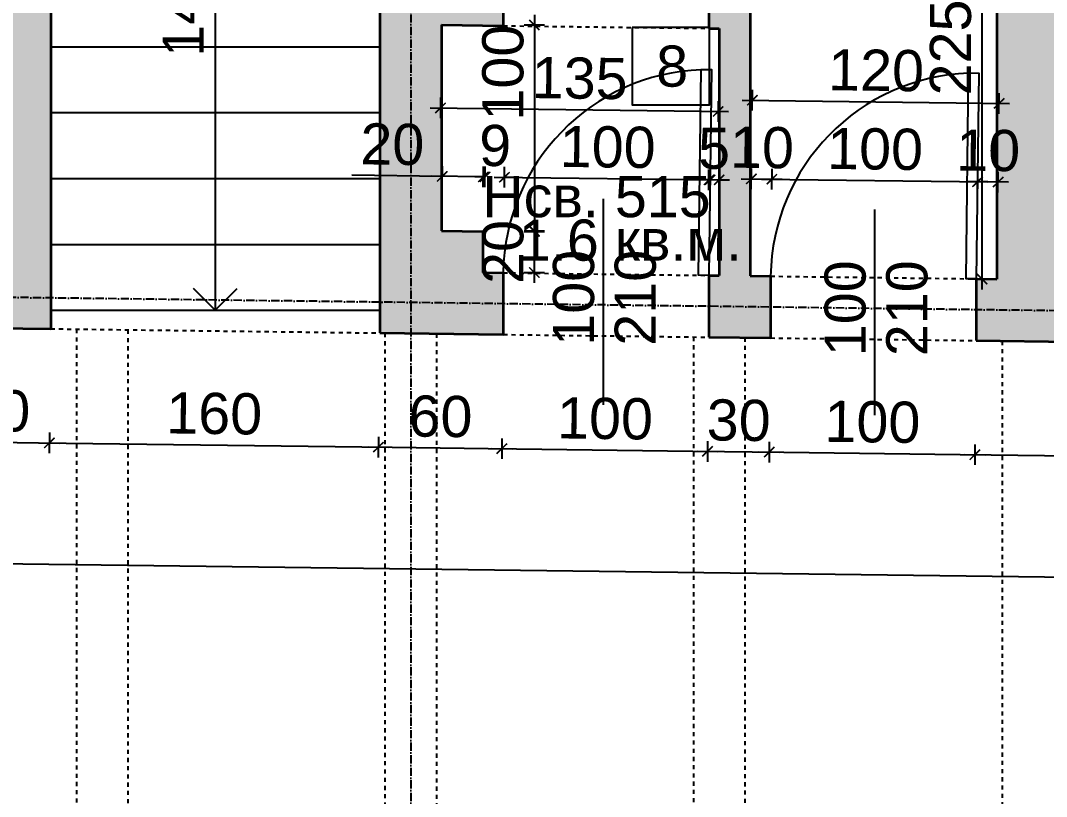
# Model space of a CAD drawing. Header units: inches. Extents: x -72385 to 39588, y -6525 to 66685.
# Drawn here: x -46144.5 to -45645.7, y 2189 to 2565.9 of the extents above; entities that cross this region are included whole.
import ezdxf

# ---------------------------------------------------------------- set-up
doc = ezdxf.new("R2010")
doc.units = ezdxf.units.IN
doc.header["$MEASUREMENT"] = 0
doc.linetypes.add('DashDot', pattern=[0.6, 0.4, -0.1, 0, -0.1])
doc.linetypes.add('Hidden', pattern=[0.4, 0.2, -0.2])
for name, color, linetype, lineweight in [('Врати', 251, 'Continuous', 25), ('Изгледни линии', 253, 'Continuous', 25), ('Надписи Hсв', 252, 'Continuous', 25), ('Надписи врати', 252, 'Continuous', 25), ('Надписи коти вътрешни', 252, 'Continuous', 25), ('Надписи нива', 252, 'Continuous', 25), ('Надписи номера на пом.', 252, 'Continuous', 25), ('Надписи площ', 252, 'Continuous', 25), ('Оси', 252, 'DashDot', 25), ('Пунктир', 253, 'Hidden', 25), ('Разрезни линии', 7, 'Continuous', 35), ('Щрих стени', 254, 'Continuous', 25)]:
    doc.layers.add(name, color=color, linetype=linetype, lineweight=lineweight)
doc.styles.add('Arial Regular', font='arial.ttf')
doc.styles.get("Standard").update_dxf_attribs({"font": 'arial.ttf'})
doc.dimstyles.new('Annotative', dxfattribs={"dimscale": 0, "dimtxt": 20, "dimasz": 5, "dimexe": 5, "dimexo": 5, "dimgap": 5, "dimtad": 1, "dimdec": 0, "dimzin": 0, "dimdsep": 46, "dimtxsty": 'Standard', "dimblk": 'ARCHTICK', "dimcen": 5, "dimdle": 5, "dimadec": 0, "dimazin": 0, "dimtfac": 1, "dimtdec": 0, "dimtofl": 0, "dimtmove": 0, "dimatfit": 3, "dimldrblk": 'ARCHTICK', "dimfxl": 5, "dimfxlon": 1, "dimtolj": 1, "dimtzin": 0, "dimarcsym": 1})

# ---------------------------------------------------------------- blocks, each defined once
blk = doc.blocks.new('_ArchTick')
at = {"color": 0, "linetype": 'ByBlock', "const_width": 0.15}
blk.add_lwpolyline([(-0.5, -0.5), (0.5, 0.5)], dxfattribs=at)
blk = doc.blocks.new('*D1788')
at = {"layer": 'Defpoints', "color": 0, "ltscale": 50, "transparency": 16777216}
for p in [(-45919.5, 2489.95), (-45939.84, 2463.75), (-45919.84, 2463.5)]:
    blk.add_point(p, dxfattribs=at)
at = {"layer": 'Надписи коти вътрешни', "color": 0, "lineweight": -2, "ltscale": 50, "transparency": 16777216}
for p, q in [((-45939.56, 2485.21), (-45939.44, 2495.21)), ((-45919.56, 2484.95), (-45919.44, 2494.95)), ((-45939.5, 2490.21), (-45983.42, 2490.77)), ((-45919.5, 2489.95), (-45944.5, 2490.27))]:
    blk.add_line(p, q, dxfattribs=at)
at = {"layer": 'Надписи коти вътрешни', "color": 0, "lineweight": -2, "ltscale": 50, "transparency": 16777216, "xscale": 5, "yscale": 5, "zscale": 5}
for p, rotation in [((-45939.5, 2490.21), 179.2706286525567), ((-45919.5, 2489.95), 359.2706286525566)]:
    blk.add_blockref('_ArchTick', p, dxfattribs=dict(at, rotation=rotation))
at = {"layer": 'Надписи коти вътрешни', "color": 0, "ltscale": 50, "transparency": 16777216, "insert": (-45963.77, 2505.73), "char_height": 20, "attachment_point": 5, "rotation": 359.2706}
blk.add_mtext('\\A1;20', dxfattribs=at)
blk = doc.blocks.new('*D1789')
at = {"layer": 'Defpoints', "color": 0, "ltscale": 50, "transparency": 16777216}
for p in [(-45909.25, 2489.82), (-45919.28, 2443.49), (-45909.84, 2443.37)]:
    blk.add_point(p, dxfattribs=at)
at = {"layer": 'Надписи коти вътрешни', "color": 0, "lineweight": -2, "ltscale": 50, "transparency": 16777216}
for p, q in [((-45918.76, 2484.94), (-45918.63, 2494.94)), ((-45909.31, 2484.82), (-45909.18, 2494.82)), ((-45918.69, 2489.94), (-45923.69, 2490.01)), ((-45909.25, 2489.82), (-45904.25, 2489.76))]:
    blk.add_line(p, q, dxfattribs=at)
at = {"layer": 'Надписи коти вътрешни', "color": 0, "lineweight": -2, "ltscale": 50, "transparency": 16777216, "xscale": 5, "yscale": 5, "zscale": 5}
for p, rotation in [((-45918.69, 2489.94), 359.2706286525503), ((-45909.25, 2489.82), 179.2706286525504)]:
    blk.add_blockref('_ArchTick', p, dxfattribs=dict(at, rotation=rotation))
at = {"layer": 'Надписи коти вътрешни', "color": 0, "ltscale": 50, "transparency": 16777216, "insert": (-45913.78, 2505.09), "char_height": 20, "attachment_point": 5, "rotation": 359.2706}
blk.add_mtext('\\A1;9', dxfattribs=at)
blk = doc.blocks.new('*D1790')
at = {"layer": 'Defpoints', "color": 0, "ltscale": 50, "transparency": 16777216}
for p in [(-45809.25, 2488.55), (-45909.83, 2443.37), (-45809.84, 2442.1)]:
    blk.add_point(p, dxfattribs=at)
at = {"layer": 'Надписи коти вътрешни', "color": 0, "lineweight": -2, "ltscale": 50, "transparency": 16777216}
for p, q in [((-45909.3, 2484.82), (-45909.17, 2494.82)), ((-45914.24, 2489.89), (-45804.25, 2488.49)), ((-45809.31, 2483.55), (-45809.18, 2493.55))]:
    blk.add_line(p, q, dxfattribs=at)
at = {"layer": 'Надписи коти вътрешни', "color": 0, "lineweight": -2, "ltscale": 50, "transparency": 16777216, "xscale": 5, "yscale": 5, "zscale": 5}
for p, rotation in [((-45909.24, 2489.82), 179.2706286524798), ((-45809.25, 2488.55), 359.2706286524798)]:
    blk.add_blockref('_ArchTick', p, dxfattribs=dict(at, rotation=rotation))
at = {"layer": 'Надписи коти вътрешни', "color": 0, "ltscale": 50, "transparency": 16777216, "insert": (-45859.05, 2504.4), "char_height": 20, "attachment_point": 5, "rotation": 359.2706}
blk.add_mtext('\\A1;100', dxfattribs=at)
blk = doc.blocks.new('*D1791')
at = {"layer": 'Defpoints', "color": 0, "ltscale": 50, "transparency": 16777216}
for p in [(-45809.84, 2488.52), (-45809.84, 2442.03), (-45804.84, 2442.03)]:
    blk.add_point(p, dxfattribs=at)
at = {"layer": 'Надписи коти вътрешни', "color": 0, "lineweight": -2, "ltscale": 50, "transparency": 16777216}
for p, q in [((-45809.84, 2483.52), (-45809.84, 2493.52)), ((-45804.84, 2483.52), (-45804.84, 2493.52)), ((-45809.84, 2488.52), (-45814.84, 2488.52)), ((-45804.84, 2488.52), (-45799.84, 2488.52))]:
    blk.add_line(p, q, dxfattribs=at)
at = {"layer": 'Надписи коти вътрешни', "color": 0, "lineweight": -2, "ltscale": 50, "transparency": 16777216, "xscale": 5, "yscale": 5, "zscale": 5}
blk.add_blockref('_ArchTick', (-45809.84, 2488.52), dxfattribs=at)
at = {"layer": 'Надписи коти вътрешни', "color": 0, "lineweight": -2, "ltscale": 50, "transparency": 16777216, "xscale": 5, "yscale": 5, "zscale": 5, "rotation": 180}
blk.add_blockref('_ArchTick', (-45804.84, 2488.52), dxfattribs=at)
at = {"layer": 'Надписи коти вътрешни', "color": 0, "ltscale": 50, "transparency": 16777216, "insert": (-45807.34, 2503.7), "char_height": 20, "attachment_point": 5}
blk.add_mtext('\\A1;5', dxfattribs=at)
blk = doc.blocks.new('*D1792')
at = {"layer": 'Defpoints', "color": 0, "ltscale": 50, "transparency": 16777216}
for p in [(-45939.84, 2563.76), (-45939.84, 2463.75), (-45894.72, 2463.75)]:
    blk.add_point(p, dxfattribs=at)
at = {"layer": 'Надписи коти вътрешни', "color": 0, "lineweight": -2, "ltscale": 50, "transparency": 16777216}
for p, q in [((-45894.72, 2568.76), (-45894.72, 2458.75)), ((-45899.72, 2563.76), (-45889.72, 2563.76)), ((-45899.72, 2463.75), (-45889.72, 2463.75))]:
    blk.add_line(p, q, dxfattribs=at)
at = {"layer": 'Надписи коти вътрешни', "color": 0, "lineweight": -2, "ltscale": 50, "transparency": 16777216, "xscale": 5, "yscale": 5, "zscale": 5}
for p, rotation in [((-45894.72, 2563.76), 90), ((-45894.72, 2463.75), 270)]:
    blk.add_blockref('_ArchTick', p, dxfattribs=dict(at, rotation=rotation))
at = {"layer": 'Надписи коти вътрешни', "color": 0, "ltscale": 50, "transparency": 16777216, "insert": (-45909.93, 2540.62), "char_height": 20, "attachment_point": 5, "rotation": 90}
blk.add_mtext('\\A1;100', dxfattribs=at)
blk = doc.blocks.new('*D1793')
at = {"layer": 'Defpoints', "color": 0, "ltscale": 50, "transparency": 16777216}
for p in [(-45919.84, 2463.5), (-45894.72, 2463.5), (-45919.84, 2443.5)]:
    blk.add_point(p, dxfattribs=at)
at = {"layer": 'Надписи коти вътрешни', "color": 0, "lineweight": -2, "ltscale": 50, "transparency": 16777216}
for p, q in [((-45894.72, 2438.5), (-45894.72, 2468.5)), ((-45899.72, 2463.5), (-45889.72, 2463.5)), ((-45899.72, 2443.5), (-45889.72, 2443.5))]:
    blk.add_line(p, q, dxfattribs=at)
at = {"layer": 'Надписи коти вътрешни', "color": 0, "lineweight": -2, "ltscale": 50, "transparency": 16777216, "xscale": 5, "yscale": 5, "zscale": 5}
for p, rotation in [((-45894.72, 2463.5), 90), ((-45894.72, 2443.5), 270)]:
    blk.add_blockref('_ArchTick', p, dxfattribs=dict(at, rotation=rotation))
at = {"layer": 'Надписи коти вътрешни', "color": 0, "ltscale": 50, "transparency": 16777216, "insert": (-45909.93, 2453.5), "char_height": 20, "attachment_point": 5, "rotation": 90}
blk.add_mtext('\\A1;20', dxfattribs=at)
blk = doc.blocks.new('*D1794')
at = {"layer": 'Defpoints', "color": 0, "ltscale": 50, "transparency": 16777216}
for p in [(-45779.24, 2488.86), (-45789.84, 2441.84), (-45779.84, 2441.71)]:
    blk.add_point(p, dxfattribs=at)
at = {"layer": 'Надписи коти вътрешни', "color": 0, "lineweight": -2, "ltscale": 50, "transparency": 16777216}
for p, q in [((-45789.3, 2483.99), (-45789.17, 2493.98)), ((-45779.3, 2483.86), (-45779.17, 2493.86)), ((-45794.24, 2489.05), (-45774.24, 2488.79))]:
    blk.add_line(p, q, dxfattribs=at)
at = {"layer": 'Надписи коти вътрешни', "color": 0, "lineweight": -2, "ltscale": 50, "transparency": 16777216, "xscale": 5, "yscale": 5, "zscale": 5}
for p, rotation in [((-45789.24, 2488.99), 179.2706286525463), ((-45779.24, 2488.86), 359.2706286525462)]:
    blk.add_blockref('_ArchTick', p, dxfattribs=dict(at, rotation=rotation))
at = {"layer": 'Надписи коти вътрешни', "color": 0, "ltscale": 50, "transparency": 16777216, "insert": (-45784.04, 2504.13), "char_height": 20, "attachment_point": 5, "rotation": 359.2706}
blk.add_mtext('\\A1;10', dxfattribs=at)
blk = doc.blocks.new('*D1795')
at = {"layer": 'Defpoints', "color": 0, "ltscale": 50, "transparency": 16777216}
for p in [(-45679.24, 2487.58), (-45779.84, 2441.71), (-45679.84, 2440.44)]:
    blk.add_point(p, dxfattribs=at)
at = {"layer": 'Надписи коти вътрешни', "color": 0, "lineweight": -2, "ltscale": 50, "transparency": 16777216}
for p, q in [((-45779.3, 2483.86), (-45779.17, 2493.86)), ((-45679.3, 2482.59), (-45679.17, 2492.58)), ((-45784.24, 2488.92), (-45674.24, 2487.52))]:
    blk.add_line(p, q, dxfattribs=at)
at = {"layer": 'Надписи коти вътрешни', "color": 0, "lineweight": -2, "ltscale": 50, "transparency": 16777216, "xscale": 5, "yscale": 5, "zscale": 5}
for p, rotation in [((-45779.24, 2488.86), 179.2706286525442), ((-45679.24, 2487.58), 359.2706286525442)]:
    blk.add_blockref('_ArchTick', p, dxfattribs=dict(at, rotation=rotation))
at = {"layer": 'Надписи коти вътрешни', "color": 0, "ltscale": 50, "transparency": 16777216, "insert": (-45729.04, 2503.43), "char_height": 20, "attachment_point": 5, "rotation": 359.2706}
blk.add_mtext('\\A1;100', dxfattribs=at)
blk = doc.blocks.new('*D1796')
at = {"layer": 'Defpoints', "color": 0, "ltscale": 50, "transparency": 16777216}
for p in [(-45679.24, 2487.58), (-45679.84, 2440.44), (-45669.84, 2440.31)]:
    blk.add_point(p, dxfattribs=at)
at = {"layer": 'Надписи коти вътрешни', "color": 0, "lineweight": -2, "ltscale": 50, "transparency": 16777216}
for p, q in [((-45679.3, 2482.59), (-45679.17, 2492.58)), ((-45669.3, 2482.46), (-45669.17, 2492.46)), ((-45664.24, 2487.39), (-45684.24, 2487.65))]:
    blk.add_line(p, q, dxfattribs=at)
at = {"layer": 'Надписи коти вътрешни', "color": 0, "lineweight": -2, "ltscale": 50, "transparency": 16777216, "xscale": 5, "yscale": 5, "zscale": 5}
for p, rotation in [((-45679.24, 2487.58), 179.2706286522962), ((-45669.24, 2487.46), 359.2706286522962)]:
    blk.add_blockref('_ArchTick', p, dxfattribs=dict(at, rotation=rotation))
at = {"layer": 'Надписи коти вътрешни', "color": 0, "ltscale": 50, "transparency": 16777216, "insert": (-45674.04, 2502.73), "char_height": 20, "attachment_point": 5, "rotation": 359.2706}
blk.add_mtext('\\A1;10', dxfattribs=at)
blk = doc.blocks.new('*D1797')
at = {"layer": 'Defpoints', "color": 0, "ltscale": 50, "transparency": 16777216}
for p in [(-45939.84, 2563.76), (-45804.84, 2562.04), (-45805.35, 2521.75)]:
    blk.add_point(p, dxfattribs=at)
at = {"layer": 'Надписи коти вътрешни', "color": 0, "lineweight": -2, "ltscale": 50, "transparency": 16777216}
for p, q in [((-45940.29, 2528.46), (-45940.41, 2518.46)), ((-45805.29, 2526.75), (-45805.41, 2516.75)), ((-45945.35, 2523.53), (-45800.35, 2521.68))]:
    blk.add_line(p, q, dxfattribs=at)
at = {"layer": 'Надписи коти вътрешни', "color": 0, "lineweight": -2, "ltscale": 50, "transparency": 16777216, "xscale": 5, "yscale": 5, "zscale": 5}
for p, rotation in [((-45940.35, 2523.46), 179.2706286525447), ((-45805.35, 2521.75), 359.2706286525447)]:
    blk.add_blockref('_ArchTick', p, dxfattribs=dict(at, rotation=rotation))
at = {"layer": 'Надписи коти вътрешни', "color": 0, "ltscale": 50, "transparency": 16777216, "insert": (-45872.66, 2537.82), "char_height": 20, "attachment_point": 5, "rotation": 359.2706}
blk.add_mtext('\\A1;135', dxfattribs=at)
blk = doc.blocks.new('*D1799')
at = {"layer": 'Defpoints', "color": 0, "ltscale": 50, "transparency": 16777216}
for p in [(-45668.75, 2525.67), (-45789.84, 2441.84), (-45669.84, 2440.31)]:
    blk.add_point(p, dxfattribs=at)
at = {"layer": 'Надписи коти вътрешни', "color": 0, "lineweight": -2, "ltscale": 50, "transparency": 16777216}
for p, q in [((-45788.81, 2522.2), (-45788.69, 2532.2)), ((-45668.81, 2520.67), (-45668.69, 2530.67)), ((-45793.75, 2527.26), (-45663.75, 2525.61))]:
    blk.add_line(p, q, dxfattribs=at)
at = {"layer": 'Надписи коти вътрешни', "color": 0, "lineweight": -2, "ltscale": 50, "transparency": 16777216, "xscale": 5, "yscale": 5, "zscale": 5}
for p, rotation in [((-45788.75, 2527.2), 179.2706286525463), ((-45668.75, 2525.67), 359.2706286525462)]:
    blk.add_blockref('_ArchTick', p, dxfattribs=dict(at, rotation=rotation))
at = {"layer": 'Надписи коти вътрешни', "color": 0, "ltscale": 50, "transparency": 16777216, "insert": (-45728.56, 2541.65), "char_height": 20, "attachment_point": 5, "rotation": 359.2706}
blk.add_mtext('\\A1;120', dxfattribs=at)
blk = doc.blocks.new('*D1800')
at = {"layer": 'Defpoints', "color": 0, "ltscale": 50, "transparency": 16777216}
for p in [(-45677.06, 2665.33), (-45669.84, 2665.33), (-45669.84, 2440.31)]:
    blk.add_point(p, dxfattribs=at)
at = {"layer": 'Надписи коти вътрешни', "color": 0, "lineweight": -2, "ltscale": 50, "transparency": 16777216}
for p, q in [((-45677.06, 2435.31), (-45677.06, 2670.33)), ((-45674.84, 2665.33), (-45682.06, 2665.33)), ((-45674.84, 2440.31), (-45682.06, 2440.31))]:
    blk.add_line(p, q, dxfattribs=at)
at = {"layer": 'Надписи коти вътрешни', "color": 0, "lineweight": -2, "ltscale": 50, "transparency": 16777216, "xscale": 5, "yscale": 5, "zscale": 5}
for p, rotation in [((-45677.06, 2665.33), 90), ((-45677.06, 2440.31), 270)]:
    blk.add_blockref('_ArchTick', p, dxfattribs=dict(at, rotation=rotation))
at = {"layer": 'Надписи коти вътрешни', "color": 0, "ltscale": 50, "transparency": 16777216, "insert": (-45692.27, 2552.82), "char_height": 20, "attachment_point": 5, "rotation": 90}
blk.add_mtext('\\A1;225', dxfattribs=at)
blk = doc.blocks.new('*D1762')
at = {"layer": 'Defpoints', "color": 0, "ltscale": 50, "transparency": 16777216}
for p in [(-46179.84, 2416.8), (-46129.84, 2416.17), (-46130.54, 2360.74)]:
    blk.add_point(p, dxfattribs=at)
at = {"layer": 'Надписи коти вътрешни', "color": 0, "lineweight": -2, "ltscale": 50, "transparency": 16777216}
for p, q in [((-46180.48, 2366.37), (-46180.61, 2356.37)), ((-46130.48, 2365.74), (-46130.61, 2355.74)), ((-46185.54, 2361.44), (-46125.54, 2360.67))]:
    blk.add_line(p, q, dxfattribs=at)
at = {"layer": 'Надписи коти вътрешни', "color": 0, "lineweight": -2, "ltscale": 50, "transparency": 16777216, "xscale": 5, "yscale": 5, "zscale": 5}
for p, rotation in [((-46180.54, 2361.37), 179.2706286525462), ((-46130.54, 2360.74), 359.2706286525461)]:
    blk.add_blockref('_ArchTick', p, dxfattribs=dict(at, rotation=rotation))
at = {"layer": 'Надписи коти вътрешни', "color": 0, "ltscale": 50, "transparency": 16777216, "insert": (-46155.35, 2376.26), "char_height": 20, "attachment_point": 5, "rotation": 359.2706}
blk.add_mtext('\\A1;50', dxfattribs=at)
blk = doc.blocks.new('*D1763')
at = {"layer": 'Defpoints', "color": 0, "ltscale": 50, "transparency": 16777216}
for p in [(-46129.84, 2416.17), (-45969.84, 2414.13), (-45970.54, 2358.7)]:
    blk.add_point(p, dxfattribs=at)
at = {"layer": 'Надписи коти вътрешни', "color": 0, "lineweight": -2, "ltscale": 50, "transparency": 16777216}
for p, q in [((-46130.48, 2365.74), (-46130.61, 2355.74)), ((-46135.54, 2360.8), (-45965.54, 2358.64)), ((-45970.48, 2363.7), (-45970.61, 2353.7))]:
    blk.add_line(p, q, dxfattribs=at)
at = {"layer": 'Надписи коти вътрешни', "color": 0, "lineweight": -2, "ltscale": 50, "transparency": 16777216, "xscale": 5, "yscale": 5, "zscale": 5}
for p, rotation in [((-46130.54, 2360.74), 179.2706286525475), ((-45970.54, 2358.7), 359.2706286525475)]:
    blk.add_blockref('_ArchTick', p, dxfattribs=dict(at, rotation=rotation))
at = {"layer": 'Надписи коти вътрешни', "color": 0, "ltscale": 50, "transparency": 16777216, "insert": (-46050.35, 2374.93), "char_height": 20, "attachment_point": 5, "rotation": 359.2706}
blk.add_mtext('\\A1;160', dxfattribs=at)
blk = doc.blocks.new('*D1764')
at = {"layer": 'Defpoints', "color": 0, "ltscale": 50, "transparency": 16777216}
for p in [(-45969.84, 2414.13), (-45909.84, 2413.37), (-45910.54, 2357.94)]:
    blk.add_point(p, dxfattribs=at)
at = {"layer": 'Надписи коти вътрешни', "color": 0, "lineweight": -2, "ltscale": 50, "transparency": 16777216}
for p, q in [((-45970.48, 2363.7), (-45970.61, 2353.7)), ((-45910.48, 2362.93), (-45910.61, 2352.94)), ((-45975.54, 2358.76), (-45905.54, 2357.87))]:
    blk.add_line(p, q, dxfattribs=at)
at = {"layer": 'Надписи коти вътрешни', "color": 0, "lineweight": -2, "ltscale": 50, "transparency": 16777216, "xscale": 5, "yscale": 5, "zscale": 5}
for p, rotation in [((-45970.54, 2358.7), 179.2706286525463), ((-45910.54, 2357.94), 359.2706286525462)]:
    blk.add_blockref('_ArchTick', p, dxfattribs=dict(at, rotation=rotation))
at = {"layer": 'Надписи коти вътрешни', "color": 0, "ltscale": 50, "transparency": 16777216, "insert": (-45940.35, 2373.53), "char_height": 20, "attachment_point": 5, "rotation": 359.2706}
blk.add_mtext('\\A1;60', dxfattribs=at)
blk = doc.blocks.new('*D1765')
at = {"layer": 'Defpoints', "color": 0, "ltscale": 50, "transparency": 16777216}
for p in [(-45909.84, 2413.37), (-45809.84, 2412.09), (-45810.54, 2356.66)]:
    blk.add_point(p, dxfattribs=at)
at = {"layer": 'Надписи коти вътрешни', "color": 0, "lineweight": -2, "ltscale": 50, "transparency": 16777216}
for p, q in [((-45910.48, 2362.93), (-45910.61, 2352.94)), ((-45810.48, 2361.66), (-45810.61, 2351.66)), ((-45915.54, 2358), (-45805.54, 2356.6))]:
    blk.add_line(p, q, dxfattribs=at)
at = {"layer": 'Надписи коти вътрешни', "color": 0, "lineweight": -2, "ltscale": 50, "transparency": 16777216, "xscale": 5, "yscale": 5, "zscale": 5}
for p, rotation in [((-45910.54, 2357.94), 179.2706286525463), ((-45810.54, 2356.66), 359.2706286525462)]:
    blk.add_blockref('_ArchTick', p, dxfattribs=dict(at, rotation=rotation))
at = {"layer": 'Надписи коти вътрешни', "color": 0, "ltscale": 50, "transparency": 16777216, "insert": (-45860.35, 2372.51), "char_height": 20, "attachment_point": 5, "rotation": 359.2706}
blk.add_mtext('\\A1;100', dxfattribs=at)
blk = doc.blocks.new('*D1766')
at = {"layer": 'Defpoints', "color": 0, "ltscale": 50, "transparency": 16777216}
for p in [(-45809.84, 2412.09), (-45779.84, 2411.71), (-45780.54, 2356.24)]:
    blk.add_point(p, dxfattribs=at)
at = {"layer": 'Надписи коти вътрешни', "color": 0, "lineweight": -2, "ltscale": 50, "transparency": 16777216}
for p, q in [((-45810.48, 2361.62), (-45810.61, 2351.62)), ((-45780.48, 2361.24), (-45780.61, 2351.24)), ((-45815.54, 2356.68), (-45775.54, 2356.17))]:
    blk.add_line(p, q, dxfattribs=at)
at = {"layer": 'Надписи коти вътрешни', "color": 0, "lineweight": -2, "ltscale": 50, "transparency": 16777216, "xscale": 5, "yscale": 5, "zscale": 5}
for p, rotation in [((-45810.54, 2356.62), 179.2706286525532), ((-45780.54, 2356.24), 359.2706286525532)]:
    blk.add_blockref('_ArchTick', p, dxfattribs=dict(at, rotation=rotation))
at = {"layer": 'Надписи коти вътрешни', "color": 0, "ltscale": 50, "transparency": 16777216, "insert": (-45795.35, 2371.64), "char_height": 20, "attachment_point": 5, "rotation": 359.2706}
blk.add_mtext('\\A1;30', dxfattribs=at)
blk = doc.blocks.new('*D1860')
at = {"layer": 'Defpoints', "color": 0, "ltscale": 50, "transparency": 16777216}
for p in [(-45779.84, 2411.71), (-45679.84, 2410.44), (-45680.54, 2355.01)]:
    blk.add_point(p, dxfattribs=at)
at = {"layer": 'Надписи коти вътрешни', "color": 0, "lineweight": -2, "ltscale": 50, "transparency": 16777216}
for p, q in [((-45780.48, 2361.28), (-45780.61, 2351.28)), ((-45680.48, 2360.01), (-45680.61, 2350.01)), ((-45785.54, 2356.34), (-45675.54, 2354.94))]:
    blk.add_line(p, q, dxfattribs=at)
at = {"layer": 'Надписи коти вътрешни', "color": 0, "lineweight": -2, "ltscale": 50, "transparency": 16777216, "xscale": 5, "yscale": 5, "zscale": 5}
for p, rotation in [((-45780.54, 2356.28), 179.2706286525483), ((-45680.54, 2355.01), 359.2706286525483)]:
    blk.add_blockref('_ArchTick', p, dxfattribs=dict(at, rotation=rotation))
at = {"layer": 'Надписи коти вътрешни', "color": 0, "ltscale": 50, "transparency": 16777216, "insert": (-45730.35, 2370.85), "char_height": 20, "attachment_point": 5, "rotation": 359.2706}
blk.add_mtext('\\A1;100', dxfattribs=at)
blk = doc.blocks.new('*D1861')
at = {"layer": 'Defpoints', "color": 0, "ltscale": 50, "transparency": 16777216}
for p in [(-45679.84, 2410.44), (-45549.84, 2408.78), (-45550.54, 2353.35)]:
    blk.add_point(p, dxfattribs=at)
at = {"layer": 'Надписи коти вътрешни', "color": 0, "lineweight": -2, "ltscale": 50, "transparency": 16777216}
for p, q in [((-45680.48, 2360.01), (-45680.61, 2350.01)), ((-45685.54, 2355.07), (-45545.54, 2353.29)), ((-45550.48, 2358.35), (-45550.61, 2348.35))]:
    blk.add_line(p, q, dxfattribs=at)
at = {"layer": 'Надписи коти вътрешни', "color": 0, "lineweight": -2, "ltscale": 50, "transparency": 16777216, "xscale": 5, "yscale": 5, "zscale": 5}
for p, rotation in [((-45680.54, 2355.01), 179.270628652543), ((-45550.54, 2353.35), 359.2706286525431)]:
    blk.add_blockref('_ArchTick', p, dxfattribs=dict(at, rotation=rotation))
at = {"layer": 'Надписи коти вътрешни', "color": 0, "ltscale": 50, "transparency": 16777216, "insert": (-45615.35, 2369.4), "char_height": 20, "attachment_point": 5, "rotation": 359.2706}
blk.add_mtext('\\A1;130', dxfattribs=at)
blk = doc.blocks.new('*D1856')
at = {"layer": 'Defpoints', "color": 0, "ltscale": 50, "transparency": 16777216}
for p in [(-45368.92, 2292.08), (-47139.84, 2242.74), (-45369.84, 2220.2)]:
    blk.add_point(p, dxfattribs=at)
at = {"layer": 'Надписи коти вътрешни', "color": 0, "lineweight": -2, "ltscale": 50, "transparency": 16777216}
for p, q in [((-47138.99, 2309.61), (-47138.86, 2319.61)), ((-47143.92, 2314.67), (-45363.92, 2292.01)), ((-45368.99, 2287.08), (-45368.86, 2297.08))]:
    blk.add_line(p, q, dxfattribs=at)
at = {"layer": 'Надписи коти вътрешни', "color": 0, "lineweight": -2, "ltscale": 50, "transparency": 16777216, "xscale": 5, "yscale": 5, "zscale": 5}
for p, rotation in [((-47138.92, 2314.61), 179.2706286525473), ((-45368.92, 2292.08), 359.2706286525473)]:
    blk.add_blockref('_ArchTick', p, dxfattribs=dict(at, rotation=rotation))
at = {"layer": 'Надписи коти вътрешни', "color": 0, "ltscale": 50, "transparency": 16777216, "insert": (-46253.73, 2318.55), "char_height": 20, "attachment_point": 5, "rotation": 359.2706}
blk.add_mtext('\\A1;1770', dxfattribs=at)

msp = doc.modelspace()

# ---------------------------------------------------------------- hatches: boundary and pattern name
at = {"layer": 'Щрих стени', "ltscale": 10}
h = msp.add_hatch(color=256, dxfattribs=at)
h.dxf.hatch_style = 1
h.paths.add_polyline_path([(-47202.34, 2224.8), (-47139.84, 2224.01), (-47139.84, 2429.03), (-47039.84, 2427.75), (-47039.84, 2457.75), (-47139.84, 2459.03), (-47139.84, 3016.57), (-47137.34, 3016.54), (-47137.34, 3061.54), (-47202.34, 3062.37)])
h.paths.add_polyline_path([(-46749.84, 2424.06), (-46749.84, 2454.06), (-46839.84, 2455.21), (-46839.84, 3022.75), (-46837.34, 3022.72), (-46837.34, 3057.73), (-46872.34, 3058.17), (-46872.34, 3023.17), (-46869.84, 3023.14), (-46869.84, 2455.59), (-46939.84, 2456.48), (-46939.84, 2426.48)])
h.paths.add_polyline_path([(-46539.84, 2421.39), (-46539.84, 3006.43), (-46537.34, 3006.4), (-46537.34, 3073.91), (-46572.34, 3074.35), (-46572.34, 3006.85), (-46569.84, 3006.82), (-46569.84, 2471.77), (-46589.84, 2472.03), (-46589.84, 2452.03), (-46649.84, 2452.79), (-46649.84, 2422.79)])
h.paths.add_polyline_path([(-46349.84, 2448.97), (-46349.84, 2814), (-46159.84, 2811.58), (-46159.84, 2446.55), (-46179.84, 2446.81), (-46179.84, 2416.8), (-46129.84, 2416.17), (-46129.84, 2841.2), (-46379.84, 2844.38), (-46379.84, 2419.35), (-46339.84, 2418.84), (-46339.84, 2448.84)])
h.paths.add_polyline_path([(-46379.84, 3004.4), (-46349.84, 3004.02), (-46349.84, 3071.52), (-46379.84, 3071.9)])
h.paths.add_polyline_path([(-46129.84, 3068.72), (-46159.84, 3069.1), (-46159.84, 3001.6), (-46129.84, 3001.21)])
h.paths.add_polyline_path([(-45937.34, 3066.27), (-45972.34, 3066.72), (-45972.34, 2999.21), (-45969.84, 2999.18), (-45969.84, 2414.13), (-45909.84, 2413.37), (-45909.84, 2443.37), (-45919.84, 2443.5), (-45919.84, 2463.5), (-45939.84, 2463.75), (-45939.84, 2563.76), (-45909.84, 2563.38), (-45909.84, 2578.38), (-45939.84, 2578.76), (-45939.84, 2668.77), (-45804.84, 2667.05), (-45804.84, 2577.04), (-45809.84, 2577.11), (-45809.84, 2562.11), (-45804.84, 2562.04), (-45804.84, 2442.03), (-45809.84, 2442.1), (-45809.84, 2412.09), (-45779.84, 2411.71), (-45779.84, 2441.71), (-45789.84, 2441.84), (-45789.84, 2666.86), (-45779.84, 2666.73), (-45779.84, 2681.73), (-45939.84, 2683.77), (-45939.84, 2998.8), (-45937.34, 2998.76)])
h.paths.add_polyline_path([(-45669.84, 2680.33), (-45679.84, 2680.46), (-45679.84, 2665.46), (-45669.84, 2665.33), (-45669.84, 2440.31), (-45679.84, 2440.44), (-45679.84, 2410.44), (-45549.84, 2408.78), (-45549.84, 2438.79), (-45639.84, 2439.93), (-45639.84, 3007.48), (-45637.34, 3007.45), (-45637.34, 3042.45), (-45672.34, 3042.89), (-45672.34, 3007.89), (-45669.84, 3007.86)])
h.paths.add_polyline_path([(-45449.84, 2437.51), (-45449.84, 2407.51), (-45369.84, 2406.49), (-45369.84, 2366.49), (-45339.84, 2366.11), (-45339.84, 2418.61), (-45319.84, 2418.36), (-45319.84, 2443.36), (-45339.84, 2443.61), (-45339.84, 2993.66), (-45337.34, 2993.63), (-45337.34, 3038.63), (-45372.34, 3039.08), (-45372.34, 2994.07), (-45369.84, 2994.04), (-45369.84, 2436.49)])
h.paths.add_polyline_path([(-45369.84, 1736.44), (-45429.84, 1737.2), (-45429.84, 1607.19), (-45369.84, 1606.43), (-45369.84, 1248.9), (-45372.34, 1248.93), (-45372.34, 1203.93), (-45337.34, 1203.48), (-45337.34, 1248.48), (-45339.84, 1248.52), (-45339.84, 1798.56), (-45319.84, 1798.31), (-45319.84, 1828.31), (-45339.84, 1828.56), (-45339.84, 1978.58), (-45314.84, 1978.26), (-45314.84, 1983.26), (-45339.84, 1983.58), (-45339.84, 2026.08), (-45369.84, 2026.46), (-45369.84, 1846.45), (-45389.84, 1846.7), (-45389.84, 1836.7), (-45449.84, 1837.46), (-45449.84, 1807.46), (-45369.84, 1806.44)])
h.paths.add_polyline_path([(-45669.84, 1242.72), (-45672.34, 1242.75), (-45672.34, 1207.75), (-45637.34, 1207.3), (-45637.34, 1242.3), (-45639.84, 1242.33), (-45639.84, 1809.88), (-45549.84, 1808.74), (-45549.84, 1838.74), (-46049.84, 1845.1), (-46049.84, 1815.1), (-45669.84, 1810.26)])
h.paths.add_polyline_path([(-46572.34, 1821.75), (-46572.34, 1796.75), (-46537.34, 1796.3), (-46537.34, 1821.31), (-46149.84, 1816.37), (-46149.84, 1846.38), (-46649.84, 1852.74), (-46649.84, 1822.74)])
h.paths.add_polyline_path([(-46839.84, 1825.16), (-46749.84, 1824.01), (-46749.84, 1854.01), (-46949.84, 1856.56), (-46949.84, 1826.56), (-46869.84, 1825.54), (-46869.84, 1257.99), (-46872.34, 1258.03), (-46872.34, 1223.02), (-46837.34, 1222.58), (-46837.34, 1257.58), (-46839.84, 1257.61)])
h.paths.add_polyline_path([(-47139.84, 1828.98), (-47049.84, 1827.83), (-47049.84, 1857.83), (-47119.84, 1858.72), (-47119.84, 1868.73), (-47139.84, 1868.98), (-47139.84, 2064), (-47202.34, 2064.79), (-47202.34, 1849.77), (-47212.34, 1849.9), (-47212.34, 1829.9), (-47202.34, 1829.77), (-47202.34, 1227.22), (-47137.34, 1226.4), (-47137.34, 1271.4), (-47139.84, 1271.43)])
h.paths.add_polyline_path([(-46537.34, 1218.76), (-46537.34, 1253.76), (-46572.34, 1254.21), (-46572.34, 1219.2)])
h.paths.add_polyline_path([(-46272.34, 1215.38), (-46237.34, 1214.94), (-46237.34, 1299.95), (-46272.34, 1300.39)])
h.paths.add_polyline_path([(-45972.34, 1246.57), (-45972.34, 1211.56), (-45937.34, 1211.12), (-45937.34, 1246.12)], flags=17)

# ---------------------------------------------------------------- linework, layer by layer
at = {"layer": 'Врати', "ltscale": 50}
for points in [[(-45809.84, 2442.1), (-45814.84, 2442.16), (-45813.56, 2542.15), (-45808.56, 2542.09)], [(-45679.84, 2440.44), (-45684.84, 2440.5), (-45683.56, 2540.5), (-45678.56, 2540.43)]]:
    msp.add_lwpolyline(points, close=True, dxfattribs=at)
for centre in [(-45809.84, 2442.1), (-45679.84, 2440.44)]:
    msp.add_arc(centre, 100, 92.1366, 179.2706, dxfattribs=at)
at = {"layer": 'Изгледни линии', "ltscale": 50}
for p, q in [((-46129.84, 2553.2), (-45969.84, 2553.2)), ((-46129.84, 2521.2), (-45969.84, 2521.2)), ((-46129.84, 2489.2), (-45969.84, 2489.2)), ((-46129.84, 2457.2), (-45969.84, 2457.2)), ((-46129.84, 2425.2), (-45969.84, 2425.2))]:
    msp.add_line(p, q, dxfattribs=at)
at = {"layer": 'Надписи врати', "ltscale": 50}
for p, q in [((-45861.16, 2379.28), (-45861.16, 2479.28)), ((-45729.13, 2374.17), (-45729.13, 2474.17))]:
    msp.add_line(p, q, dxfattribs=at)
at = {"layer": 'Надписи нива', "ltscale": 50}
for p, q in [((-46049.84, 2841.2), (-46049.84, 2425.2)), ((-46049.84, 2425.2), (-46060.44, 2435.81)), ((-46049.84, 2425.2), (-46039.23, 2435.81))]:
    msp.add_line(p, q, dxfattribs=at)
at = {"layer": 'Надписи номера на пом.', "ltscale": 50}
msp.add_lwpolyline([(-45847.1, 2562.48), (-45847.1, 2524.98), (-45809.6, 2524.98), (-45809.6, 2562.48)], close=True, dxfattribs=at)
at = {"layer": 'Оси', "ltscale": 10}
for p, q in [((-45954.84, 3429.02), (-45954.84, 828.81)), ((-39839.84, 2351.09), (-52699.84, 2514.81))]:
    msp.add_line(p, q, dxfattribs=at)
at = {"layer": 'Пунктир', "ltscale": 10}
for p, q in [((-45909.84, 2563.38), (-45809.84, 2562.11)), ((-45909.84, 2443.37), (-45809.84, 2442.1)), ((-45779.83, 2441.71), (-45679.84, 2440.44)), ((-46129.84, 2416.17), (-45969.84, 2414.13)), ((-46117.34, 2416.01), (-46117.34, 1845.96)), ((-46092.34, 2415.69), (-46092.34, 1845.64)), ((-45967.34, 2414.1), (-45967.34, 1844.05)), ((-45942.34, 2413.78), (-45942.34, 1843.73)), ((-45909.84, 2413.37), (-45809.84, 2412.09)), ((-45817.34, 2412.19), (-45817.34, 1842.14)), ((-45792.34, 2411.87), (-45792.34, 1841.82)), ((-45779.84, 2411.71), (-45679.84, 2410.44)), ((-45667.34, 2410.28), (-45667.34, 1840.23))]:
    msp.add_line(p, q, dxfattribs=at)
at = {"layer": 'Разрезни линии', "ltscale": 50}
for p, q in [((-45969.84, 2999.18), (-45969.84, 2414.13)), ((-46129.84, 2841.2), (-46129.84, 2416.17)), ((-45789.84, 2666.86), (-45789.84, 2441.84)), ((-45669.84, 2665.33), (-45669.84, 2440.31)), ((-45909.84, 2578.38), (-45909.84, 2563.38)), ((-45809.84, 2577.11), (-45809.84, 2562.11)), ((-45939.84, 2563.76), (-45909.84, 2563.38)), ((-45939.84, 2563.76), (-45939.84, 2463.75)), ((-45809.84, 2562.11), (-45804.84, 2562.04)), ((-45804.84, 2562.04), (-45804.84, 2442.03)), ((-45939.84, 2463.75), (-45919.84, 2463.5)), ((-45919.84, 2463.5), (-45919.84, 2443.5)), ((-45919.84, 2443.5), (-45909.84, 2443.37)), ((-45909.84, 2443.37), (-45909.84, 2413.37)), ((-45809.84, 2442.1), (-45804.84, 2442.03)), ((-45809.84, 2442.1), (-45809.84, 2412.09)), ((-45789.84, 2441.84), (-45779.84, 2441.71)), ((-45779.84, 2441.71), (-45779.84, 2411.71)), ((-45679.84, 2440.44), (-45669.84, 2440.31)), ((-45679.84, 2440.44), (-45679.84, 2410.44)), ((-46179.84, 2416.8), (-46129.84, 2416.17)), ((-45969.84, 2414.13), (-45909.84, 2413.37)), ((-45809.84, 2412.09), (-45779.84, 2411.71)), ((-45679.84, 2410.44), (-45549.84, 2408.78))]:
    msp.add_line(p, q, dxfattribs=at)

# ---------------------------------------------------------------- texts
at = {"layer": 'Надписи Hсв', "ltscale": 100, "insert": (-45920.1, 2490.38), "char_height": 20, "width": 180.4891, "attachment_point": 1, "style": 'Arial Regular'}
msp.add_mtext('\\pxt8;Hсв. 515', dxfattribs=at)
at = {"layer": 'Надписи врати', "ltscale": 100, "char_height": 20, "width": 180.4891, "attachment_point": 1, "rotation": 90, "style": 'Arial Regular'}
for s, insert in [('100', (-45885.68, 2407.94)), ('210', (-45855.68, 2407.94)), ('100', (-45753.65, 2402.84)), ('210', (-45723.65, 2402.84))]:
    msp.add_mtext(s, dxfattribs=dict(at, insert=insert))
at = {"layer": 'Надписи нива', "ltscale": 100, "insert": (-46075.48, 2548.35), "char_height": 20, "width": 180.4891, "attachment_point": 1, "rotation": 90, "style": 'Arial Regular'}
msp.add_mtext('14ст. 14.7/32', dxfattribs=at)
at = {"layer": 'Надписи номера на пом.', "ltscale": 100, "insert": (-45917.96, 2553.79), "char_height": 20, "width": 180.4891, "attachment_point": 1, "style": 'Arial Regular'}
msp.add_mtext('\\pxqc;8', dxfattribs=at)
at = {"layer": 'Надписи площ', "ltscale": 100, "insert": (-45902.2, 2469.25), "char_height": 20, "width": 180.4891, "attachment_point": 1, "style": 'Arial Regular'}
msp.add_mtext('1.6 кв.м.', dxfattribs=at)

# ---------------------------------------------------------------- dimensions: what is measured, and where the dimension line sits
at = {"layer": 'Надписи коти вътрешни', "ltscale": 50}
dim = msp.add_linear_dim(base=(-45677.06, 2665.33), p1=(-45669.84, 2440.31), p2=(-45669.84, 2665.33), angle=90, dimstyle='Annotative', override={"dimscale": 0, "dimtix": 0, "dimtofl": 0, "dimtmove": 0, "dimatfit": 3}, dxfattribs=at)
dim.commit()
dim.dimension.update_dxf_attribs({"geometry": '*D1800', "text_midpoint": (-45692.27, 2552.82)})
for base, p1, p2, angle, picture, middle, dimtype in [((-45894.72, 2463.75), (-45939.84, 2563.76), (-45939.84, 2463.75), 90, '*D1792', (-45894.72, 2540.62), 128), ((-45919.5, 2489.95), (-45939.84, 2463.75), (-45919.84, 2463.5), 359.2706, '*D1788', (-45963.96, 2490.52), 129), ((-45909.25, 2489.82), (-45919.28, 2443.49), (-45909.84, 2443.37), 359.2706, '*D1789', (-45913.97, 2489.88), 129), ((-45779.24, 2488.86), (-45789.84, 2441.84), (-45779.84, 2441.71), 359.2706, '*D1794', (-45784.24, 2488.92), 129), ((-45679.24, 2487.58), (-45669.84, 2440.31), (-45679.84, 2440.44), 179.2706, '*D1796', (-45674.24, 2487.52), 129), ((-45894.72, 2463.5), (-45919.84, 2443.5), (-45919.84, 2463.5), 90, '*D1793', (-45894.72, 2453.5), 128), ((-45780.54, 2356.24), (-45809.84, 2412.09), (-45779.84, 2411.71), 359.2706, '*D1766', (-45795.54, 2356.43), 129)]:
    dim = msp.add_linear_dim(base=base, p1=p1, p2=p2, angle=angle, dimstyle='Annotative', override={"dimscale": 0, "dimtix": 0, "dimtofl": 0, "dimtmove": 0, "dimatfit": 3}, dxfattribs=at)
    dim.commit()
    dim.dimension.update_dxf_attribs({"geometry": picture, "text_midpoint": middle, "dimtype": dimtype})
for p1, p2, distance, picture, middle in [((-45939.84, 2563.76), (-45804.84, 2562.04), -40.3, '*D1797', (-45872.66, 2537.82)), ((-45789.84, 2441.84), (-45669.84, 2440.31), 85.37, '*D1799', (-45728.56, 2541.65)), ((-45909.83, 2443.37), (-45809.84, 2442.1), 46.46, '*D1790', (-45859.05, 2504.4)), ((-45779.84, 2441.71), (-45679.84, 2440.44), 47.15, '*D1795', (-45729.04, 2503.43)), ((-46179.84, 2416.8), (-46129.84, 2416.17), -55.44, '*D1762', (-46155.35, 2376.26)), ((-46129.84, 2416.17), (-45969.84, 2414.13), -55.44, '*D1763', (-46050.35, 2374.93)), ((-45969.84, 2414.13), (-45909.84, 2413.37), -55.44, '*D1764', (-45940.35, 2373.53)), ((-45909.84, 2413.37), (-45809.84, 2412.09), -55.44, '*D1765', (-45860.35, 2372.51)), ((-45779.84, 2411.71), (-45679.84, 2410.44), -55.44, '*D1860', (-45730.35, 2370.85)), ((-45679.84, 2410.44), (-45549.84, 2408.78), -55.44, '*D1861', (-45615.35, 2369.4)), ((-47139.84, 2242.74), (-45369.84, 2220.2), 71.88, '*D1856', (-46253.73, 2318.55))]:
    dim = msp.add_aligned_dim(p1=p1, p2=p2, distance=distance, dimstyle='Annotative', override={"dimscale": 0, "dimtix": 0, "dimtofl": 0, "dimtmove": 0, "dimatfit": 3}, dxfattribs=at)
    dim.commit()
    dim.dimension.update_dxf_attribs({"geometry": picture, "text_midpoint": middle})
dim = msp.add_linear_dim(base=(-45809.84, 2488.52), p1=(-45804.84, 2442.03), p2=(-45809.84, 2442.03), dimstyle='Annotative', override={"dimscale": 0, "dimtix": 0, "dimtofl": 0, "dimtmove": 0, "dimatfit": 3}, dxfattribs=at)
dim.commit()
dim.dimension.update_dxf_attribs({"geometry": '*D1791', "text_midpoint": (-45807.34, 2488.52), "dimtype": 128})

doc.saveas('drawing.dxf')
